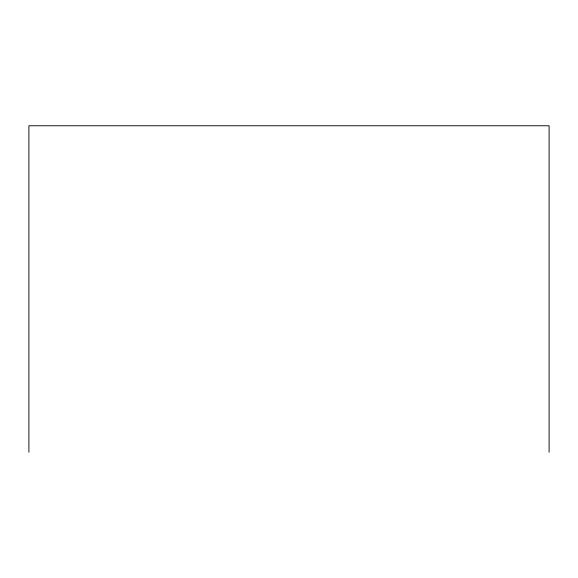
<?xml version="1.0" encoding="UTF-8"?>
<svg xmlns="http://www.w3.org/2000/svg" width="578" height="578" viewBox="0 0 578 578"><rect width="100%" height="100%" fill="white"/><g stroke="black" fill="none" stroke-linecap="round" stroke-linejoin="round"><path stroke-width="0.87" d="M549.1 452.234L549.1 125.766L28.9 125.766L28.9 452.234"/></g></svg>
